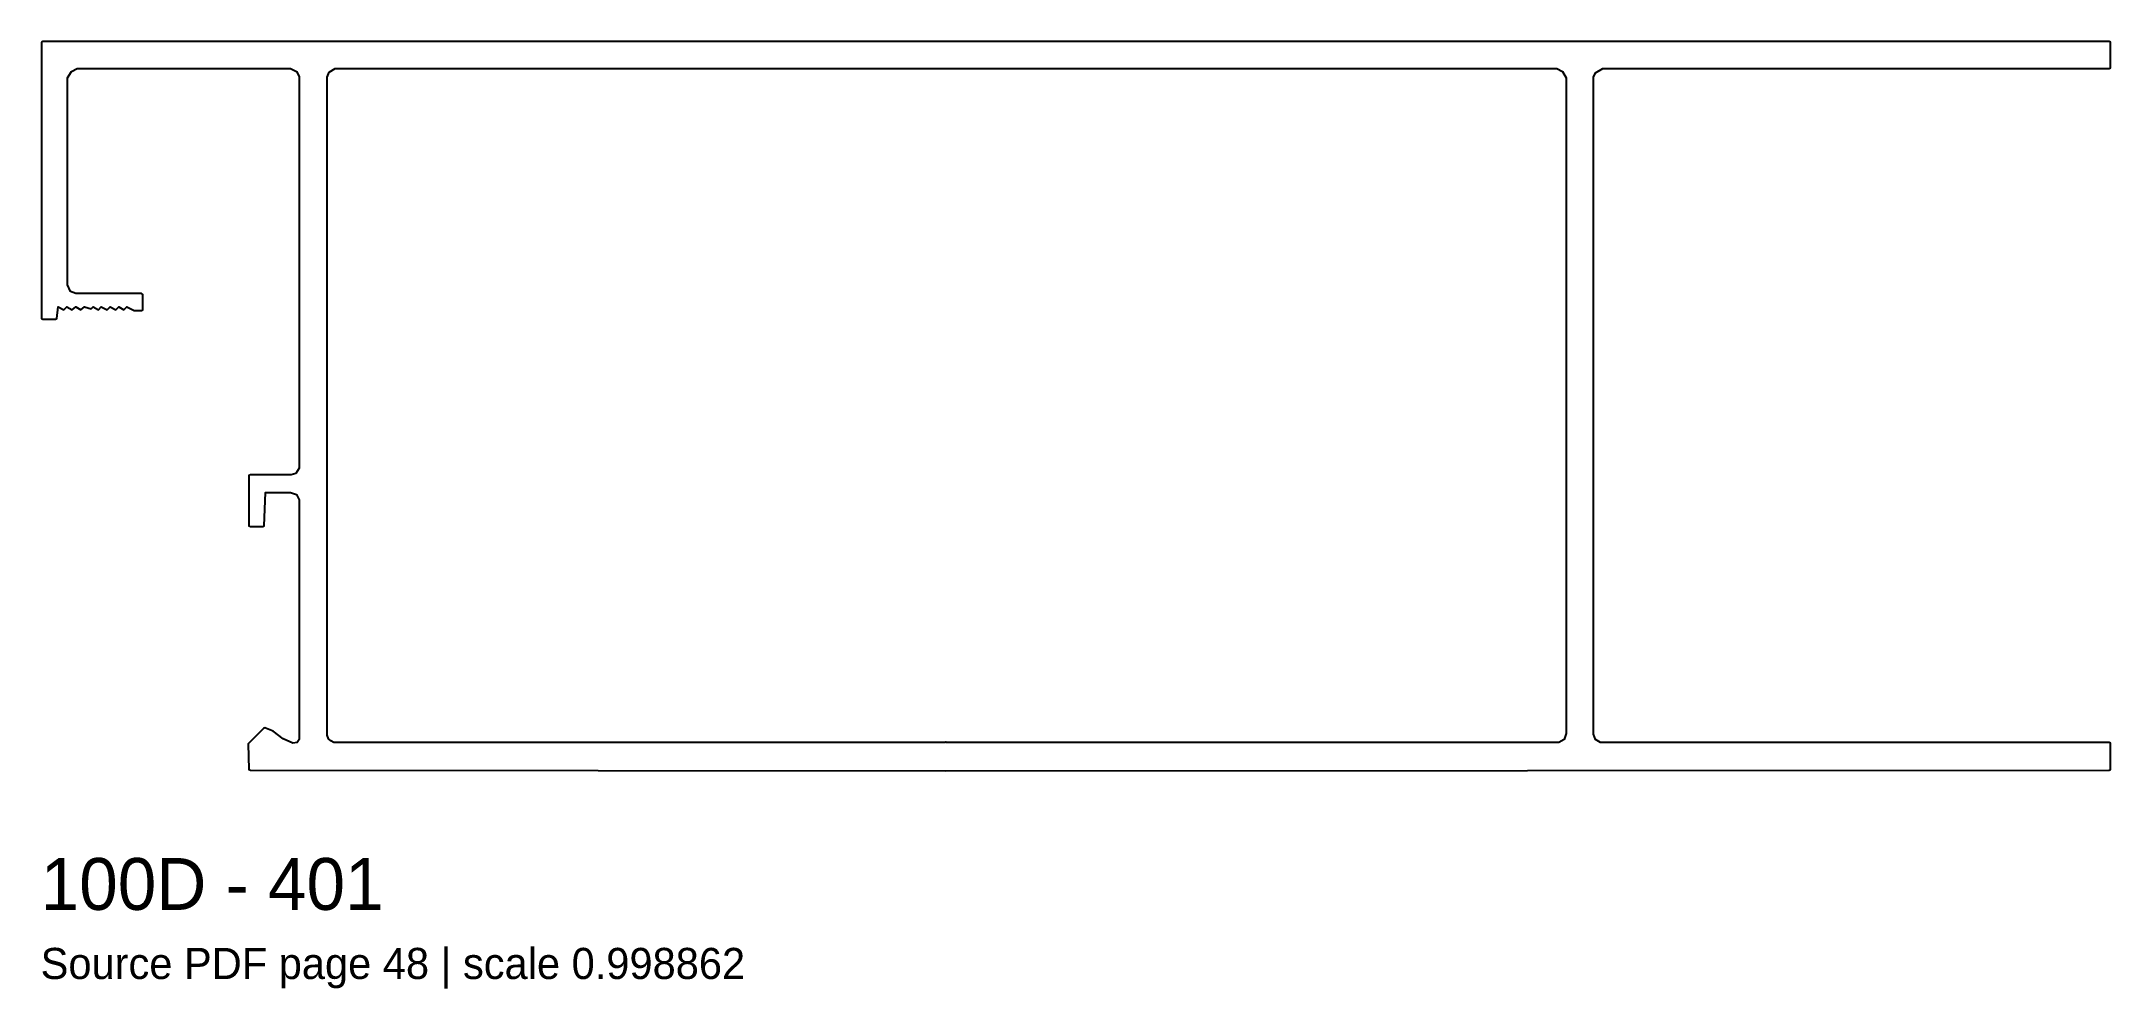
# Model space of a CAD drawing. Header units: millimetres. Extents: x 0 to 120, y -13 to 42.
import ezdxf

# ---------------------------------------------------------------- set-up
doc = ezdxf.new("R2010")
doc.units = ezdxf.units.MM
doc.layers.add('INFO', color=7, linetype='Continuous')
doc.layers.add('PROFILE', color=7, linetype='Continuous')

msp = doc.modelspace()

# ---------------------------------------------------------------- linework, layer by layer
at = {"layer": 'PROFILE'}
for points in [[(0.04, 42.2), (0.04, 26.22), (0.13, 26.17), (0.85, 26.17), (0.93, 26.22), (1.01, 26.89), (1.35, 26.72), (1.52, 26.89), (1.82, 26.72), (2.03, 26.89), (2.33, 26.72), (2.54, 26.89), (2.92, 26.77), (3.04, 26.89), (3.34, 26.72), (3.51, 26.89), (3.85, 26.72), (4.02, 26.89), (4.36, 26.72), (4.52, 26.89), (4.82, 26.72), (4.99, 26.89), (5.41, 26.68), (5.84, 26.68), (5.92, 26.72), (5.92, 27.61), (5.84, 27.65), (2.03, 27.65), (1.73, 27.78), (1.56, 28.16), (1.56, 40.13), (1.78, 40.51), (2.11, 40.68), (14.46, 40.68), (14.8, 40.51), (14.97, 40.21), (14.97, 17.55), (14.76, 17.25), (14.5, 17.17), (12.14, 17.17), (12.05, 17.13), (12.05, 14.21), (12.14, 14.17), (12.85, 14.17), (12.94, 14.21), (13.02, 16.15), (14.46, 16.15), (14.8, 16.03), (14.97, 15.73), (14.97, 1.86), (14.84, 1.69), (14.59, 1.65), (14.04, 1.9), (13.45, 2.33), (12.98, 2.54), (12.9, 2.49), (12.01, 1.61), (12.05, 0.13), (12.14, 0.08), (52.39, 0.04), (119.71, 0.08), (119.79, 0.13), (119.79, 1.65), (119.71, 1.69), (90.28, 1.69), (89.98, 1.86), (89.86, 2.16), (89.86, 40.17), (89.98, 40.42), (90.41, 40.68), (119.71, 40.68), (119.79, 40.72), (119.79, 42.2), (119.71, 42.24), (0.13, 42.24)], [(16.7, 40.47), (17.04, 40.68), (87.74, 40.68), (88.08, 40.51), (88.29, 40.13), (88.29, 2.2), (88.16, 1.86), (87.87, 1.69), (52.43, 1.69), (52.39, 1.73), (52.35, 1.69), (16.96, 1.69), (16.79, 1.78), (16.66, 1.9), (16.58, 2.11), (16.58, 40.17)]]:
    msp.add_lwpolyline(points, close=True, dxfattribs=at)

# ---------------------------------------------------------------- texts
at = {"layer": 'INFO'}
for s, height, p in [('100D - 401', 3, (0, -8)), ('Source PDF page 48 | scale 0.998862', 1.8, (0, -12))]:
    msp.add_text(s, height=height, dxfattribs=at).set_placement(p)

doc.saveas('drawing.dxf')
